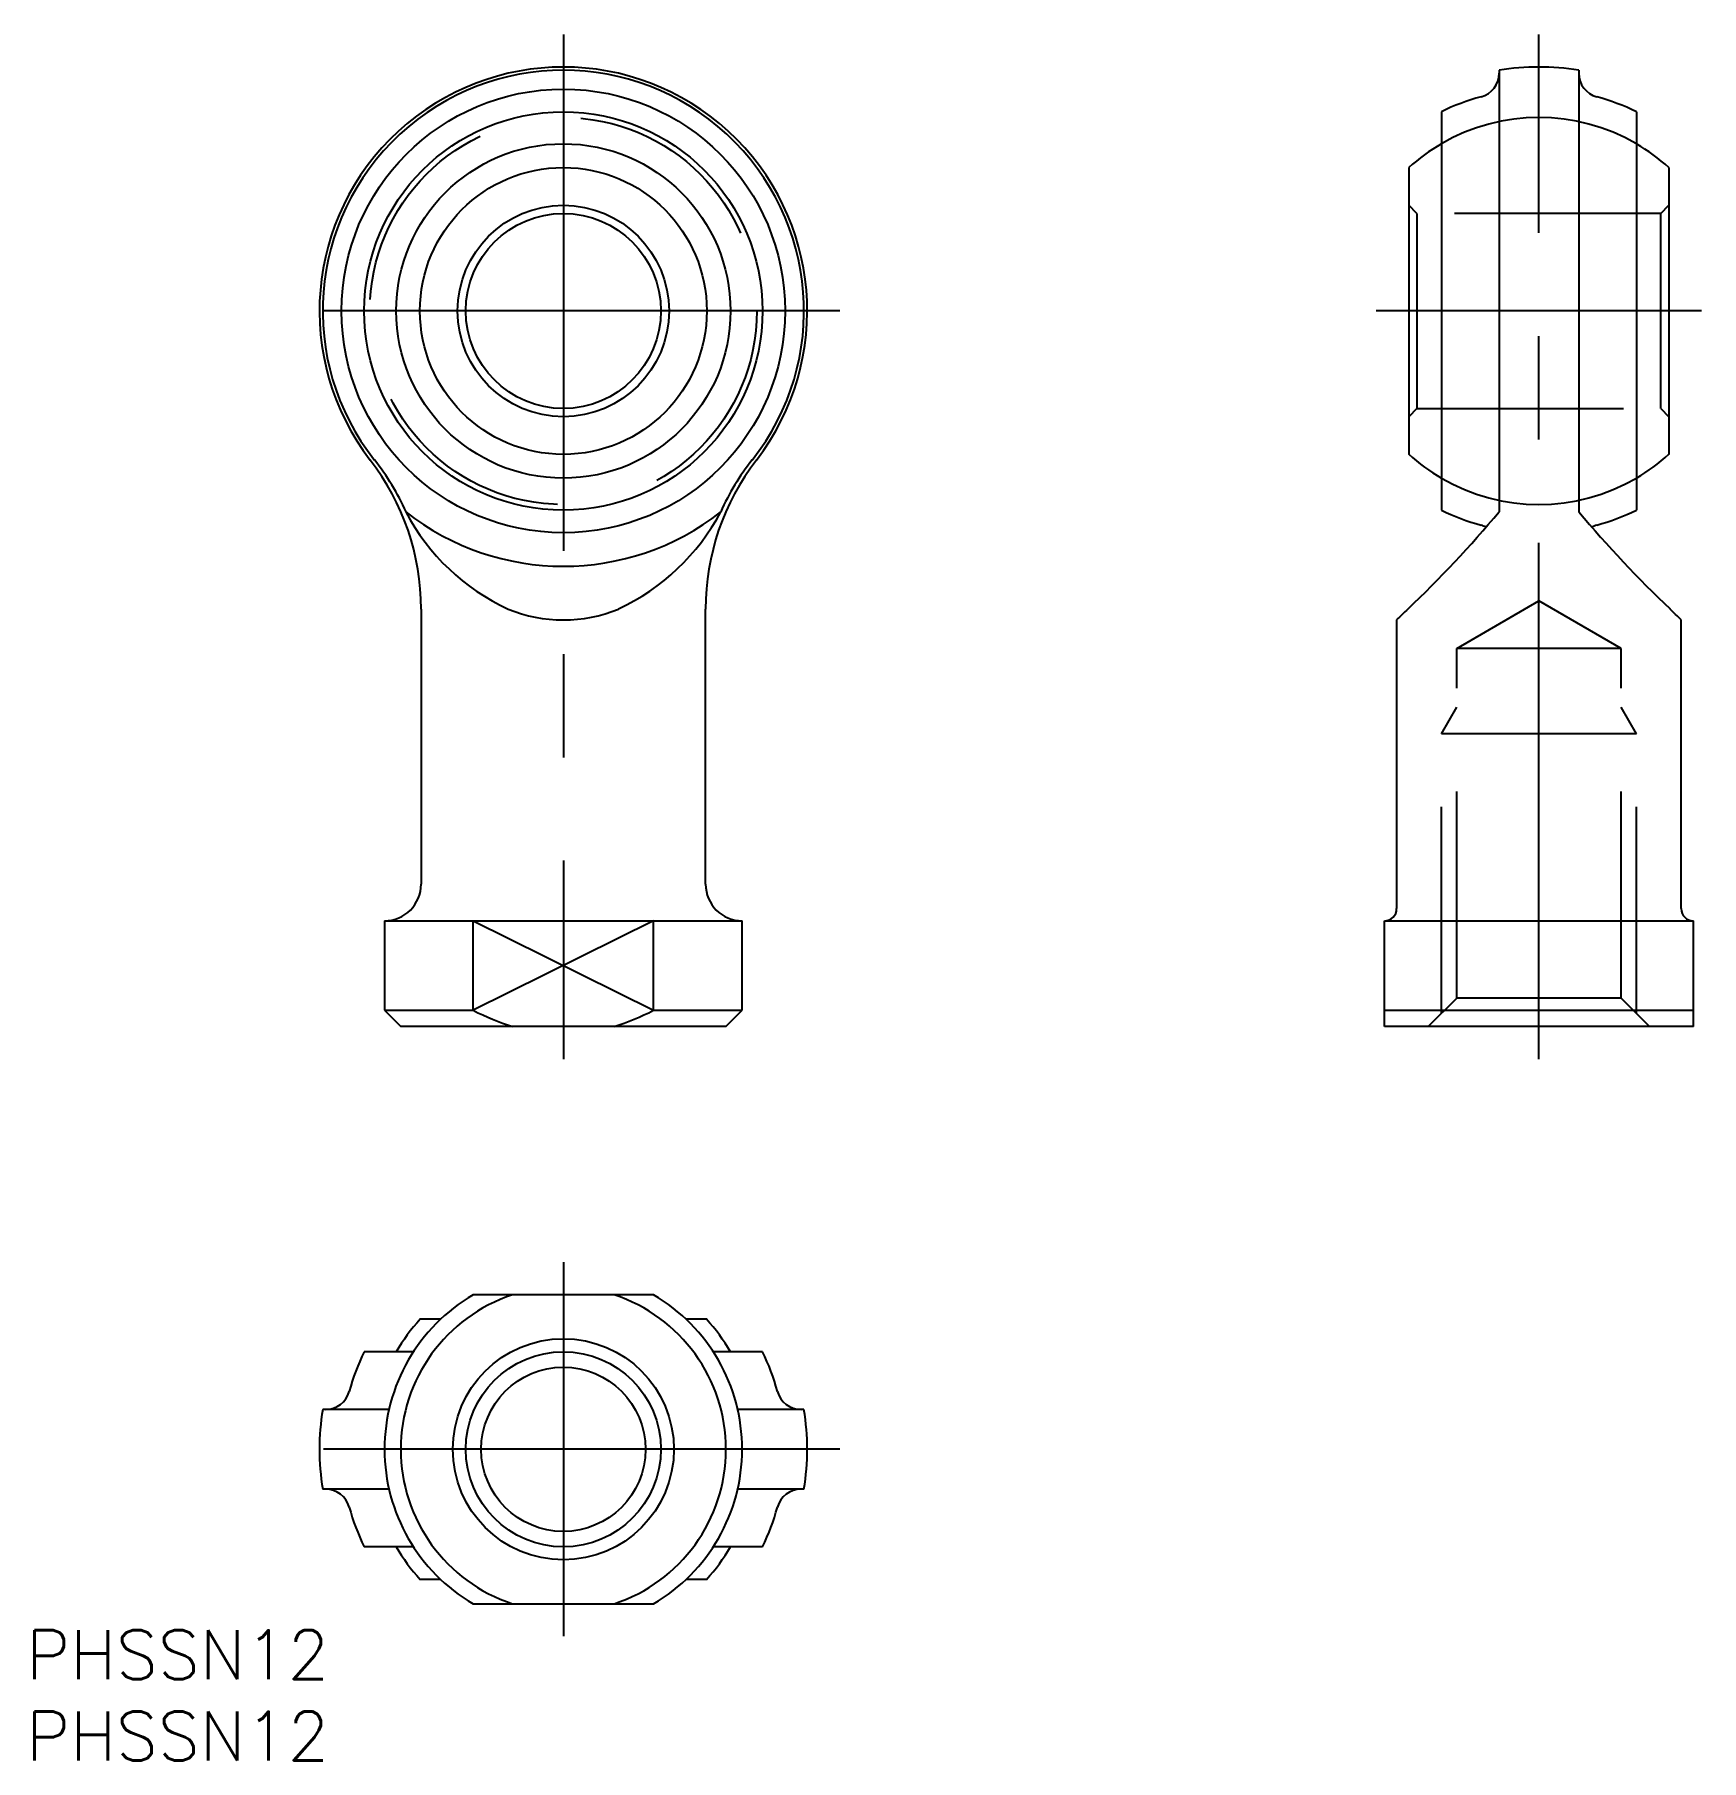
# Model space of a CAD drawing. Extents: x -33 to 70, y -19 to 87.
import ezdxf

# ---------------------------------------------------------------- set-up
doc = ezdxf.new("R2010")
doc.units = 0
doc.linetypes.add('CENTER', pattern=[50.8, 31.75, -6.35, 6.35, -6.35])
doc.linetypes.add('DASHED', pattern=[19.05, 12.7, -6.35])
doc.layers.get('0').update_dxf_attribs({"linetype": 'CONTINUOUS'})
doc.layers.add('CENTER', color=1, linetype='CENTER')
doc.styles.get("Standard").update_dxf_attribs({"font": 'txt.shx', "height": 3, "bigfont": 'bigfont.shx'})

msp = doc.modelspace()

# ---------------------------------------------------------------- linework, layer by layer
at = {"color": 7, "linetype": 'CONTINUOUS'}
for p, q in [((57.55, 84.8), (57.55, 57.64)), ((62.45, 84.8), (62.45, 57.64)), ((54, 82.25), (54, 57.75)), ((66, 82.25), (66, 57.75)), ((52, 78.82), (52, 61.18)), ((68, 78.82), (68, 61.18)), ((-8.75, 51.67), (-8.75, 34.75)), ((8.75, 34.75), (8.75, 51.67)), ((51.25, 51), (51.25, 33.25)), ((68.75, 33.25), (68.75, 51)), ((-11, 32.5), (-11, 27)), ((-11, 32.5), (11, 32.5)), ((-5.55, 27), (-5.55, 32.5)), ((5.55, 27), (5.55, 32.5)), ((11, 27), (11, 32.5)), ((50.5, 26), (50.5, 32.5)), ((50.5, 32.5), (69.5, 32.5)), ((69.5, 26), (69.5, 32.5)), ((-11, 27), (-5.55, 27)), ((-11, 27), (-10, 26)), ((5.55, 27), (11, 27)), ((10, 26), (11, 27)), ((50.5, 27), (69.5, 27)), ((10, 26), (-10, 26)), ((69.5, 26), (50.5, 26)), ((5.55, 9.5), (-5.55, 9.5)), ((-7.55, 8), (-8.82, 8)), ((8.82, 8), (7.55, 8)), ((-9.22, 6), (-12.25, 6)), ((12.25, 6), (9.22, 6)), ((-10.72, 2.45), (-14.8, 2.45)), ((14.8, 2.45), (10.72, 2.45)), ((-10.72, -2.45), (-14.8, -2.45)), ((14.8, -2.45), (10.72, -2.45)), ((-9.22, -6), (-12.25, -6)), ((12.25, -6), (9.22, -6)), ((-7.55, -8), (-8.82, -8)), ((8.82, -8), (7.55, -8)), ((-5.55, -9.5), (5.55, -9.5))]:
    msp.add_line(p, q, dxfattribs=at)
at = {"color": 3, "linetype": 'DASHED'}
for p, q in [((52.5, 76), (52, 76.5)), ((67.5, 76), (68, 76.5)), ((52.5, 76), (52.5, 64)), ((67.5, 76), (52.5, 76)), ((67.5, 64), (67.5, 76)), ((52.5, 64), (52, 63.5)), ((52.5, 64), (67.5, 64)), ((67.5, 64), (68, 63.5)), ((54.95, 49.25), (60, 52.17)), ((65.05, 49.25), (60, 52.17)), ((54.95, 27.75), (54.95, 49.25)), ((65.05, 49.25), (54.95, 49.25)), ((65.05, 27.75), (65.05, 49.25)), ((54, 44), (54.95, 45.64)), ((66, 44), (65.05, 45.64)), ((54, 26.8), (54, 44)), ((66, 44), (54, 44)), ((66, 26.8), (66, 44)), ((54.95, 27.75), (53.2, 26)), ((65.05, 27.75), (54.95, 27.75)), ((65.05, 27.75), (66.8, 26))]:
    msp.add_line(p, q, dxfattribs=at)
at = {"color": 3, "linetype": 'CONTINUOUS'}
for p, q in [((-5.55, 32.5), (5.55, 27)), ((5.55, 32.5), (-5.55, 27))]:
    msp.add_line(p, q, dxfattribs=at)
at = {"color": 7, "linetype": 'CONTINUOUS'}
for centre, radius in [((0, 70), 13.64), ((0, 70), 12.25), ((0, 70), 10.28), ((0, 70), 8.82), ((0, 70), 6.5), ((0, 70), 6), ((0, 0), 6.8), ((0, 0), 5.05)]:
    msp.add_circle(centre, radius, dxfattribs=at)
at = {"color": 3, "linetype": 'DASHED'}
msp.add_circle((0, 70), 11.9, dxfattribs=at)
at = {"color": 3, "linetype": 'CONTINUOUS'}
msp.add_circle((0, 0), 6, dxfattribs=at)
at = {"color": 7, "linetype": 'CONTINUOUS'}
for centre, radius, start, end in [((0, 70), 15, 322.3415, 217.6585), ((60, 70), 15, 80.5996, 99.4004), ((0, 70), 14.8, 321.7372, 218.2628), ((56.05, 84.62), 1.5, 285.1229, 0), ((63.95, 84.62), 1.5, 180, 254.8771), ((60, 70), 13.64, 105.1229, 116.0954), ((60, 70), 13.64, 63.9046, 74.8771), ((60, 70), 11.9, 120.2643, 132.2206), ((60, 70), 11.9, 47.7794, 59.7357), ((-23.75, 51.67), 15, 0, 37.6585), ((-23.52, 51.44), 15.17, 24.1454, 38.2844), ((23.75, 51.67), 15, 142.3415, 180), ((23.52, 51.44), 15.17, 141.7153, 155.8549), ((60, 70), 11.9, 227.7794, 239.7357), ((60, 70), 11.9, 300.2643, 312.2206), ((0, 70), 15.7, 231.9121, 308.0879), ((2.25, 63.91), 13.48, 207.7162, 245.244), ((-2.51, 64.19), 13.84, 295.2652, 331.7747), ((4.2, 102.17), 69.49, 313.3875, 320.1498), ((60, 70), 13.64, 243.9046, 254.8771), ((118.81, 105), 73.61, 220.0399, 226.4228), ((60, 70), 13.64, 285.1229, 296.0954), ((56.05, 55.38), 1.5, 61.9568, 74.8771), ((63.95, 55.38), 1.5, 105.1229, 117.9077), ((0, 59.94), 8.94, 247.6699, 292.3301), ((290.19, -192.86), 341.41, 134.2556, 134.4165), ((-170.19, -192.86), 341.41, 45.5835, 45.7444), ((-11, 34.75), 2.25, 270, 0), ((11, 34.75), 2.25, 180, 270), ((50.5, 33.25), 0.75, 270, 0), ((69.5, 33.25), 0.75, 180, 270), ((1.89, 41.57), 16.36, 242.9769, 252.1662), ((-1.89, 41.57), 16.36, 287.8338, 297.0231), ((0, 0), 11, 120.2726, 239.7274), ((0, 0), 10, 108.1949, 251.8051), ((0, 0), 10, 288.1949, 71.8051), ((0, 0), 11, 300.2726, 59.7274), ((0, 0), 11.9, 137.7794, 149.7357), ((0, 0), 11.9, 30.2643, 42.2206), ((0, 0), 13.64, 153.9046, 164.8771), ((0, 0), 13.64, 15.1229, 26.0954), ((-14.62, 3.95), 1.5, 270, 344.8771), ((14.62, 3.95), 1.5, 195.1229, 270), ((0, 0), 15, 170.5996, 189.4004), ((0, 0), 15, 350.5996, 9.4004), ((-14.62, -3.95), 1.5, 15.1229, 90), ((14.62, -3.95), 1.5, 90, 164.8771), ((0, 0), 13.64, 195.1229, 206.0954), ((0, 0), 13.64, 333.9046, 344.8771), ((0, 0), 11.9, 210.2643, 222.2206), ((0, 0), 11.9, 317.7794, 329.7357)]:
    msp.add_arc(centre, radius, start, end, dxfattribs=at)
at = {"color": 3, "linetype": 'DASHED'}
for start, end in [(59.7357, 120.2643), (239.7357, 300.2643)]:
    msp.add_arc((60, 70), 11.9, start, end, dxfattribs=at)
at = {"layer": 'CENTER', "color": 1, "linetype": 'CENTER'}
for p, q in [((0, 87), (0, 24)), ((60, 24), (60, 87)), ((17, 70), (-17, 70)), ((70, 70), (50, 70)), ((0, 11.5), (0, -11.5)), ((17, 0), (-17, 0))]:
    msp.add_line(p, q, dxfattribs=at)

# ---------------------------------------------------------------- texts
at = {"color": 7, "linetype": 'CONTINUOUS'}
for p in [(-33.04, -14.13), (-33.04, -19.13)]:
    msp.add_text('PHSSN12', height=3, dxfattribs=at).set_placement(p)

doc.saveas('drawing.dxf')
